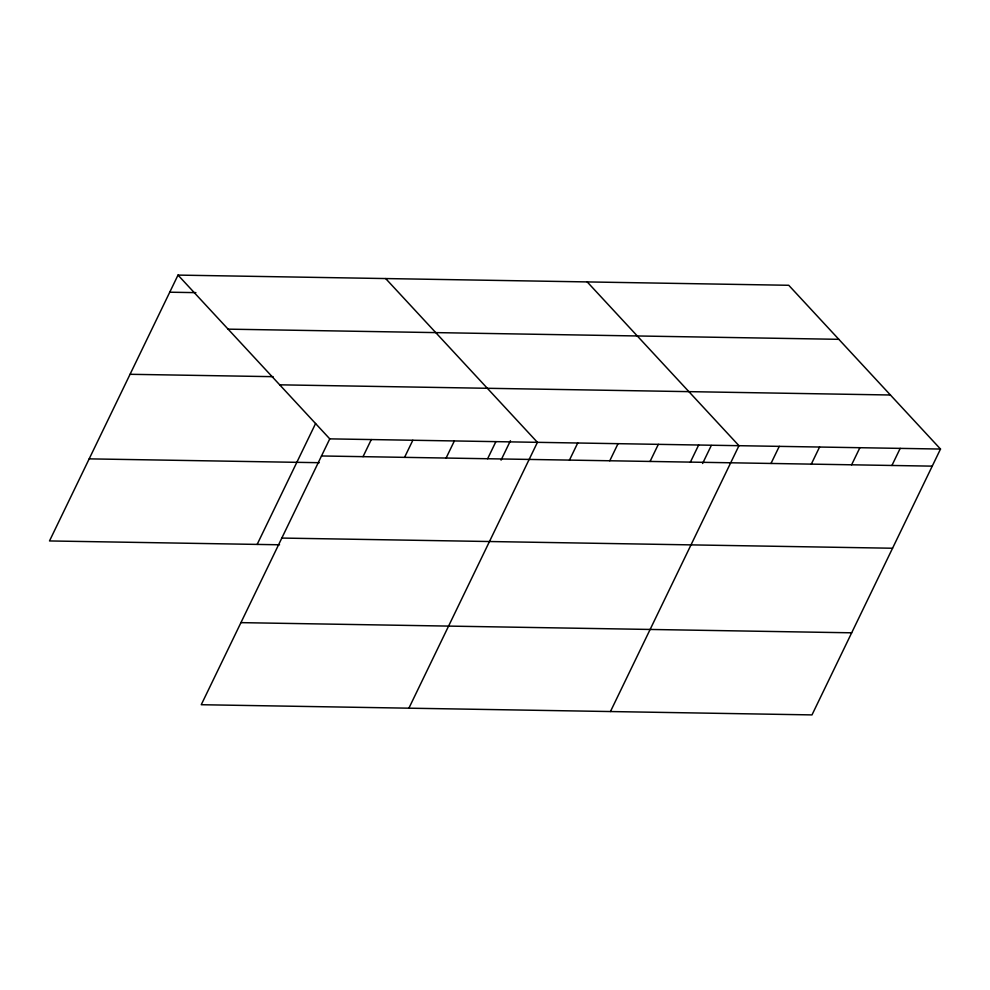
<?xml version="1.0" encoding="UTF-8"?>
<svg xmlns="http://www.w3.org/2000/svg" width="990" height="990" viewBox="0 0 990 990"><rect width="100%" height="100%" fill="white"/><g stroke="black" fill="none" stroke-linecap="round" stroke-linejoin="round"><path stroke-width="1.49" d="M940.5 449.052L329.769 438.867L201.255 704.719L811.986 714.904L940.5 449.052L788.745 285.281L178.014 275.096L49.5 540.948L279.539 544.785M257.153 544.413L315.6 423.51M363.033 456.662L371.3 439.56M404.564 457.355L412.83 440.253M446.094 458.048L454.361 440.946M487.625 458.741L495.891 441.639M501.051 460.14L510.432 440.723M408.895 708.184L537.422 442.332L385.667 278.561M569.46 460.103L577.727 443M609.766 460.771L618.032 443.668M650.071 461.451L658.338 444.349M690.389 462.12L698.655 445.017M702.591 463.493L711.303 445.475M610.446 711.538L738.961 445.686L587.206 281.915M771 463.456L779.266 446.354M811.305 464.137L819.572 447.035M851.61 464.805L859.889 447.703M891.928 465.473L900.195 448.371M169.748 292.199L195.896 292.644M228.096 329.15L838.827 339.322M130.074 374.294L273.116 376.67M279.687 384.825L890.418 394.998M321.502 455.969L932.234 466.142M89.187 458.865L319.226 462.701M281.816 538.065L892.547 548.237M240.929 622.636L851.66 632.808M178.014 275.096L329.769 438.867"/></g></svg>
